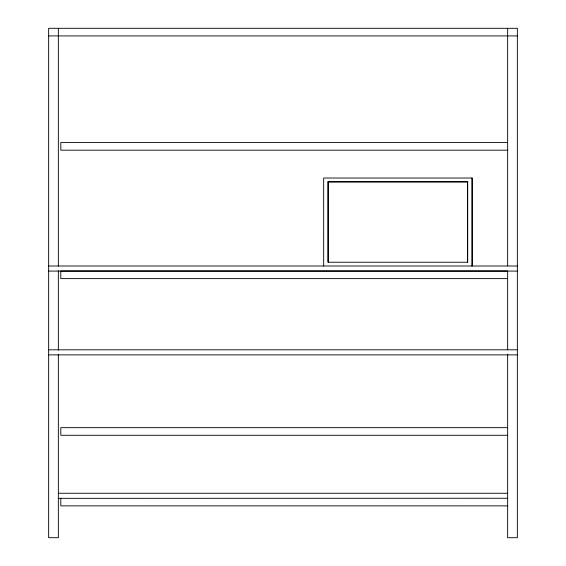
<?xml version="1.0" encoding="UTF-8"?>
<svg xmlns="http://www.w3.org/2000/svg" width="566" height="566" viewBox="0 0 566 566"><rect width="100%" height="100%" fill="white"/><g stroke="black" fill="none" stroke-linecap="round" stroke-linejoin="round"><path stroke-width="0.85" d="M48.648 35.92L517.352 35.92M507.652 142.561L60.803 142.561L60.803 150.181L507.652 150.181M328.039 181.898L467.587 181.898M48.648 266.006L517.352 266.006M48.648 271.086L517.352 271.086M507.652 278.613L60.803 278.613L60.803 270.994L507.652 270.994L507.652 349.781M48.648 349.802L517.352 349.802M48.648 354.875L517.352 354.875M507.652 427.663L60.803 427.663L60.803 435.282L507.652 435.282M58.376 493.262L507.624 493.262M58.376 498.342L507.652 498.257M507.652 505.87L60.803 505.87L60.803 498.257M507.652 28.3L507.652 265.879M507.652 354.203L507.652 537.7L517.352 537.7L517.352 28.3L48.648 28.3L48.648 537.7L58.348 537.7L58.348 354.634M472.32 266.006L472.32 178.021L323.667 178.021L323.667 266.006M471.938 178.021L471.938 266.006M467.573 181.792L467.587 262.235M328.16 181.792L328.16 262.235M58.348 28.3L58.348 266.197M58.348 270.619L58.348 350.213M467.7 181.792L328.025 181.792L328.039 262.235L467.7 262.235L467.7 181.792"/></g></svg>
